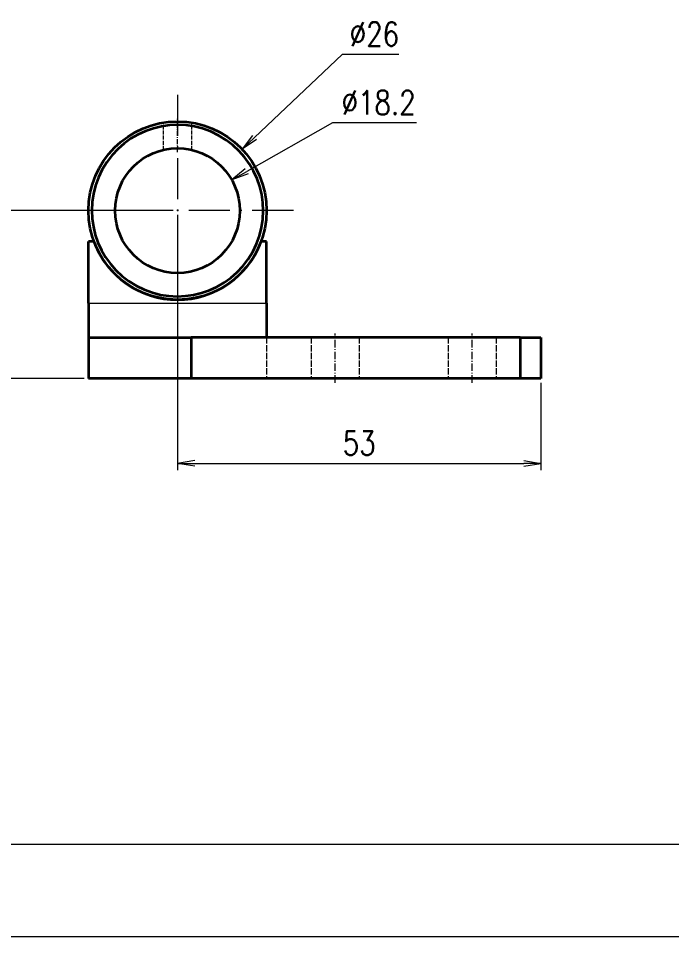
# Model space of a CAD drawing. Header units: millimetres. Extents: x 1333 to 359964, y -52803 to -5704.
# Drawn here: x 167856.7 to 167952, y -34570.4 to -34436.5 of the extents above; entities that cross this region are included whole.
import ezdxf

# ---------------------------------------------------------------- set-up
doc = ezdxf.new("R2010")
doc.units = ezdxf.units.MM
doc.header["$LTSCALE"] = 0.5
for name, pattern in [('AM_ISO02W050x2', [3.75, 3, -0.75]), ('AM_ISO08W050x2', [9, 6, -0.75, 1.5, -0.75]), ('DASHDOT', [18.5, 12, -3, 0.5, -3]), ('DASHED', [15, 12, -3])]:
    doc.linetypes.add(name, pattern=pattern)
for name, color, linetype, lineweight in [('中心线', 2, 'AM_ISO08W050x2', 18), ('图框', 7, 'Continuous', 18), ('标注线', 3, 'Continuous', 18), ('粗实线', 7, 'Continuous', 35), ('虚线', 1, 'AM_ISO02W050x2', 18)]:
    doc.layers.add(name, color=color, linetype=linetype, lineweight=lineweight)
doc.layers.add('打印-禁用', color=7, linetype='Continuous', lineweight=15, plot=False)
doc.styles.add('DIM', font='romans.shx', dxfattribs={"width": 0.8, "bigfont": 'bigfont.shx'})
doc.dimstyles.new('DEH 1-1$0', dxfattribs={"dimtxt": 3.5, "dimasz": 2.5, "dimexe": 1, "dimexo": 0.625, "dimgap": 1.2, "dimtad": 1, "dimzin": 9, "dimdsep": 46, "dimtxsty": 'DIM', "dimblk": 'OPEN', "dimcen": 0, "dimclrd": 8, "dimclre": 8, "dimclrt": 2, "dimazin": 2, "dimtfac": 0.5, "dimtmove": 0, "dimatfit": 3, "dimldrblk": 'OPEN', "dimfxl": 0, "dimtolj": 2, "dimlwd": 18, "dimlwe": 18, "dimarcsym": 0})
doc.dimstyles.new('DEH 1-1$3', dxfattribs={"dimtxt": 3.5, "dimasz": 2.5, "dimexe": 1, "dimexo": 0.625, "dimgap": 1.2, "dimtad": 1, "dimtoh": 1, "dimdsep": 46, "dimtxsty": 'DIM', "dimblk": 'OPEN', "dimcen": 0, "dimclrd": 8, "dimclre": 8, "dimclrt": 2, "dimazin": 2, "dimtfac": 0.5, "dimtofl": 0, "dimtmove": 0, "dimatfit": 3, "dimldrblk": 'OPEN', "dimfxl": 0, "dimtolj": 2, "dimlwd": 18, "dimlwe": 18, "dimarcsym": 0})

# ---------------------------------------------------------------- blocks, each defined once
blk = doc.blocks.new('GZDEH零件A3图框V01版')
at = {"layer": '图框', "linetype": 'Continuous'}
blk.add_line((2882.49, -1832.96), (3272.49, -1832.96), dxfattribs=at)
at = {"layer": '打印-禁用', "linetype": 'Continuous'}
blk.add_line((2857.49, -1846.46), (3277.49, -1846.46), dxfattribs=at)
blk = doc.blocks.new('DEH A3')
at = {"layer": '图框'}
blk.add_blockref('GZDEH零件A3图框V01版', (-2857.49, 1846.46), dxfattribs=at)
blk = doc.blocks.new('_Open')
at = {"color": 0, "linetype": 'ByBlock', "lineweight": -2}
for p, q in [((-1, 0.167), (0, 0)), ((-1, -0.167), (0, 0)), ((0, 0), (-1, 0))]:
    blk.add_line(p, q, dxfattribs=at)
blk = doc.blocks.new('*D443')
at = {"layer": 'Defpoints', "color": 0, "transparency": 16777216}
for p in [(167879.88, -34464.51), (167932.88, -34489.01), (167932.88, -34501.37)]:
    blk.add_point(p, dxfattribs=at)
at = {"layer": '标注线', "color": 8, "lineweight": 18, "transparency": 16777216}
for p, q in [((167879.88, -34465.14), (167879.88, -34502.37)), ((167932.88, -34489.64), (167932.88, -34502.37)), ((167882.38, -34501.37), (167930.38, -34501.37))]:
    blk.add_line(p, q, dxfattribs=at)
at = {"layer": '标注线', "color": 8, "lineweight": 18, "transparency": 16777216, "xscale": 2.5, "yscale": 2.5, "zscale": 2.5, "rotation": 180}
blk.add_blockref('_Open', (167879.88, -34501.37), dxfattribs=at)
at = {"layer": '标注线', "color": 8, "lineweight": 18, "transparency": 16777216, "xscale": 2.5, "yscale": 2.5, "zscale": 2.5}
blk.add_blockref('_Open', (167932.88, -34501.37), dxfattribs=at)
at = {"layer": '标注线', "color": 2, "transparency": 16777216, "insert": (167906.38, -34498.42), "char_height": 3.5, "attachment_point": 5, "style": 'DIM'}
blk.add_mtext('\\A2;53', dxfattribs=at)
blk = doc.blocks.new('*D444')
at = {"layer": 'Defpoints', "color": 0, "transparency": 16777216}
for p in [(167879.88, -34464.51), (167850.19, -34489.01), (167866.88, -34489.01)]:
    blk.add_point(p, dxfattribs=at)
at = {"layer": '标注线', "color": 8, "lineweight": 18, "transparency": 16777216}
for p, q in [((167879.25, -34464.51), (167849.19, -34464.51)), ((167850.19, -34467.01), (167850.19, -34486.51)), ((167866.25, -34489.01), (167849.19, -34489.01))]:
    blk.add_line(p, q, dxfattribs=at)
at = {"layer": '标注线', "color": 8, "lineweight": 18, "transparency": 16777216, "xscale": 2.5, "yscale": 2.5, "zscale": 2.5}
for p, rotation in [((167850.19, -34464.51), 90), ((167850.19, -34489.01), 270)]:
    blk.add_blockref('_Open', p, dxfattribs=dict(at, rotation=rotation))
at = {"layer": '标注线', "color": 2, "transparency": 16777216, "insert": (167847.24, -34476.76), "char_height": 3.5, "attachment_point": 5, "rotation": 90, "style": 'DIM'}
blk.add_mtext('\\A2;24.5', dxfattribs=at)
blk = doc.blocks.new('*D445')
at = {"layer": 'Defpoints', "color": 0, "transparency": 16777216}
for p in [(167887.79, -34460.03), (167871.96, -34469)]:
    blk.add_point(p, dxfattribs=at)
at = {"layer": '标注线', "color": 8, "lineweight": 18, "transparency": 16777216}
for p, q in [((167902.48, -34451.71), (167889.97, -34458.79)), ((167914.74, -34451.71), (167902.48, -34451.71))]:
    blk.add_line(p, q, dxfattribs=at)
at = {"layer": '标注线', "color": 8, "lineweight": 18, "transparency": 16777216, "xscale": 2.5, "yscale": 2.5, "zscale": 2.5, "rotation": 209.5295627417379}
blk.add_blockref('_Open', (167887.79, -34460.03), dxfattribs=at)
at = {"layer": '标注线', "color": 2, "transparency": 16777216, "insert": (167909.21, -34448.76), "char_height": 3.5, "attachment_point": 5, "style": 'DIM'}
blk.add_mtext('\\A2;∅18.2', dxfattribs=at)
blk = doc.blocks.new('*D446')
at = {"layer": 'Defpoints', "color": 0, "transparency": 16777216}
for p in [(167889.3, -34455.56), (167870.45, -34473.47)]:
    blk.add_point(p, dxfattribs=at)
at = {"layer": '标注线', "color": 8, "lineweight": 18, "transparency": 16777216}
for p, q in [((167903.87, -34441.72), (167891.11, -34453.84)), ((167912.14, -34441.72), (167903.87, -34441.72))]:
    blk.add_line(p, q, dxfattribs=at)
at = {"layer": '标注线', "color": 8, "lineweight": 18, "transparency": 16777216, "xscale": 2.5, "yscale": 2.5, "zscale": 2.5, "rotation": 223.5337487304331}
blk.add_blockref('_Open', (167889.3, -34455.56), dxfattribs=at)
at = {"layer": '标注线', "color": 2, "transparency": 16777216, "insert": (167908.6, -34438.77), "char_height": 3.5, "attachment_point": 5, "style": 'DIM'}
blk.add_mtext('\\A2;∅26', dxfattribs=at)

msp = doc.modelspace()

# ---------------------------------------------------------------- linework, layer by layer
at = {"color": 7, "lineweight": 13}
msp.add_line((167866.876, -34478.012), (167892.876, -34478.012), dxfattribs=at)
at = {"layer": '中心线', "linetype": 'DASHDOT', "lineweight": 13}
for p, q in [((167879.876, -34447.612), (167879.876, -34481.412)), ((167896.776, -34464.512), (167862.976, -34464.512))]:
    msp.add_line(p, q, dxfattribs=at)
at = {"layer": '中心线', "linetype": 'DASHDOT', "lineweight": 13, "ltscale": 0.121344}
msp.add_line((167879.876, -34455.999), (167879.876, -34451.145), dxfattribs=at)
at = {"layer": '中心线', "linetype": 'DASHDOT', "lineweight": 13, "ltscale": 0.18}
for p, q in [((167902.876, -34489.612), (167902.876, -34482.412)), ((167922.876, -34489.612), (167922.876, -34482.412))]:
    msp.add_line(p, q, dxfattribs=at)
at = {"layer": '标注线'}
msp.add_line((160574.502, -34570.402), (179981.94, -34570.402), dxfattribs=at)
at = {"layer": '粗实线', "lineweight": 35, "ltscale": 0.020092}
for p, q in [((167867.68, -34469.012), (167866.876, -34469.012)), ((167892.876, -34469.012), (167892.072, -34469.012))]:
    msp.add_line(p, q, dxfattribs=at)
at = {"layer": '粗实线', "lineweight": 35, "ltscale": 0.225}
for p, q in [((167866.876, -34478.012), (167866.876, -34469.012)), ((167892.876, -34478.012), (167892.876, -34469.012))]:
    msp.add_line(p, q, dxfattribs=at)
at = {"layer": '粗实线', "lineweight": 35, "ltscale": 0.125}
for p, q in [((167866.876, -34478.012), (167866.876, -34483.012)), ((167892.876, -34478.012), (167892.876, -34483.012))]:
    msp.add_line(p, q, dxfattribs=at)
at = {"layer": '粗实线', "lineweight": 35, "ltscale": 0.375}
for p, q in [((167866.876, -34483.012), (167881.876, -34483.012)), ((167881.876, -34489.012), (167866.876, -34489.012))]:
    msp.add_line(p, q, dxfattribs=at)
at = {"layer": '粗实线', "lineweight": 35, "ltscale": 0.15}
for p, q in [((167866.876, -34483.012), (167866.876, -34489.012)), ((167881.876, -34483.012), (167881.876, -34489.012)), ((167929.876, -34483.012), (167929.876, -34489.012)), ((167932.876, -34483.012), (167932.876, -34489.012))]:
    msp.add_line(p, q, dxfattribs=at)
at = {"layer": '粗实线', "lineweight": 35}
for p, q in [((167929.876, -34483.012), (167881.876, -34483.012)), ((167929.876, -34489.012), (167881.876, -34489.012))]:
    msp.add_line(p, q, dxfattribs=at)
at = {"layer": '粗实线', "lineweight": 35, "ltscale": 0.075}
for p, q in [((167929.876, -34483.012), (167932.876, -34483.012)), ((167932.876, -34489.012), (167929.876, -34489.012))]:
    msp.add_line(p, q, dxfattribs=at)
at = {"layer": '粗实线', "lineweight": 35}
for radius in [13, 9.1]:
    msp.add_circle((167879.876, -34464.512), radius, dxfattribs=at)
for centre, radius, start, end in [((167879.876, -34464.512), 12.5, 61.35236, 241.35138), ((167879.875, -34464.512), 12.501, 331.35571, 61.34852), ((167879.876, -34464.512), 13, 200.25225, 339.74775), ((167879.876, -34464.511), 12.501, 241.35571, 331.34852)]:
    msp.add_arc(centre, radius, start, end, dxfattribs=at)
at = {"layer": '虚线', "linetype": 'DASHED', "lineweight": 13, "ltscale": 0.099313}
msp.add_line((167877.809, -34455.65), (167877.809, -34451.677), dxfattribs=at)
at = {"layer": '虚线', "linetype": 'DASHED', "lineweight": 13, "ltscale": 0.099311}
msp.add_line((167881.943, -34455.65), (167881.943, -34451.677), dxfattribs=at)
at = {"layer": '虚线', "linetype": 'DASHED', "lineweight": 13}
msp.add_line((167866.876, -34478.012), (167892.876, -34478.012), dxfattribs=at)
at = {"layer": '虚线', "linetype": 'DASHED', "lineweight": 13, "ltscale": 0.15}
for p, q in [((167892.876, -34483.012), (167892.876, -34489.012)), ((167899.376, -34483.012), (167899.376, -34489.012)), ((167906.376, -34483.012), (167906.376, -34489.012)), ((167919.376, -34483.012), (167919.376, -34489.012)), ((167926.376, -34483.012), (167926.376, -34489.012)), ((167929.876, -34483.012), (167929.876, -34489.012))]:
    msp.add_line(p, q, dxfattribs=at)
at = {"layer": '虚线', "linetype": 'DASHED', "lineweight": 13}
for centre, radius, start, end in [((167879.876, -34464.512), 12.5, 61.35236, 241.35138), ((167879.875, -34464.512), 12.501, 331.35571, 61.34852), ((167879.876, -34464.511), 12.501, 241.35571, 331.34852)]:
    msp.add_arc(centre, radius, start, end, dxfattribs=at)

# ---------------------------------------------------------------- block references
at = {"layer": '图框'}
msp.add_blockref('DEH A3', (167718.865, -34570.402), dxfattribs=at)

# ---------------------------------------------------------------- dimensions: what is measured, and where the dimension line sits
at = {"layer": '标注线'}
for p1, p2, picture, middle in [((167870.451, -34473.466), (167889.301, -34455.558), '*D446', (167908.602, -34441.717)), ((167871.958, -34468.997), (167887.794, -34460.027), '*D445', (167909.209, -34451.71))]:
    dim = msp.add_diameter_dim_2p(p1=p1, p2=p2, dimstyle='DEH 1-1$3', dxfattribs=at)
    dim.commit()
    dim.dimension.update_dxf_attribs({"geometry": picture, "text_midpoint": middle, "dimtype": 163})
dim = msp.add_linear_dim(base=(167850.193, -34489.012), p1=(167879.876, -34464.511), p2=(167866.876, -34489.012), angle=90, dimstyle='DEH 1-1$0', dxfattribs=at)
dim.commit()
dim.dimension.update_dxf_attribs({"geometry": '*D444', "text_midpoint": (167847.243, -34476.761)})
dim = msp.add_linear_dim(base=(167932.876, -34501.373), p1=(167879.876, -34464.512), p2=(167932.876, -34489.012), dimstyle='DEH 1-1$0', dxfattribs=at)
dim.commit()
dim.dimension.update_dxf_attribs({"geometry": '*D443', "text_midpoint": (167906.376, -34498.423)})

doc.saveas('drawing.dxf')
